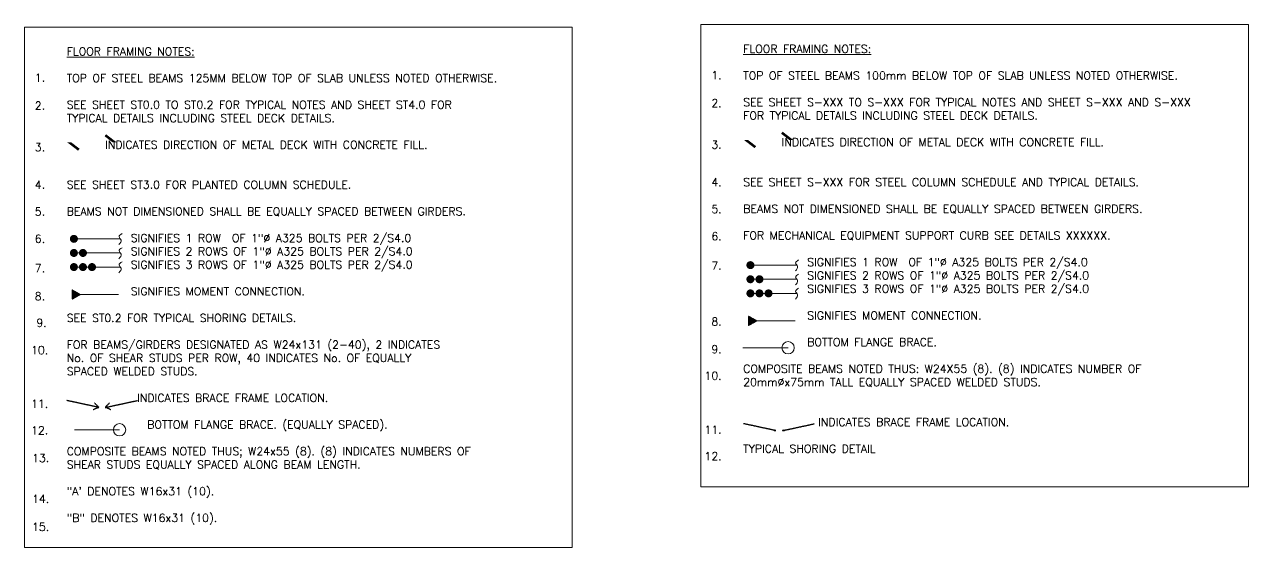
# Model space of a CAD drawing. Header units: millimetres. Extents: x -101701 to 170890, y -50253 to 85631.
# Drawn here: x 109704 to 170890, y 55527 to 81699 of the extents above; entities that cross this region are included whole.
import ezdxf
from ezdxf.enums import TextEntityAlignment as Align

# ---------------------------------------------------------------- set-up
doc = ezdxf.new("R2010")
doc.units = ezdxf.units.MM
doc.header["$MEASUREMENT"] = 0
doc.linetypes.add('HIDDEN', pattern=[0.375, 0.25, -0.125])
doc.linetypes.add('PHANTOM2', pattern=[1.25, 0.625, -0.125, 0.125, -0.125, 0.125, -0.125])
doc.layers.get('0').update_dxf_attribs({"lineweight": 0})
for name, color, linetype, lineweight in [('S-Anno-Symb', 143, 'PHANTOM2', 15), ('S-Anno-Text', 52, 'Continuous', 15), ('S-BRACE', 2, 'Continuous', 18)]:
    doc.layers.add(name, color=color, linetype=linetype, lineweight=lineweight)
doc.styles.add('1', font='simplex.shx', dxfattribs={"width": 0.85, "height": 300})
doc.styles.add('ROMANS1', font='ROMANS.shx', dxfattribs={"height": 0.09375})
doc.dimstyles.new('ESCA', dxfattribs={"dimtxt": 300, "dimasz": 1, "dimexe": 100, "dimexo": 100, "dimgap": 100, "dimtad": 1, "dimdec": 0, "dimrnd": 1, "dimdsep": 46, "dimtxsty": '1', "dimblk1": 'ESCADIM_ARW', "dimblk2": 'ESCADIM_ARW', "dimsah": 1, "dimcen": 50, "dimclrd": 256, "dimclre": 256, "dimclrt": 52, "dimadec": 0, "dimazin": 0, "dimtfac": 1, "dimtdec": 0, "dimtofl": 0, "dimtmove": 0, "dimatfit": 3, "dimldrblk": 'ESCADIM_ARW', "dimfxl": 1, "dimtolj": 1, "dimtzin": 0, "dimarcsym": 0})

# ---------------------------------------------------------------- blocks, each defined once
blk = doc.blocks.new('ESCADIM_ARW')
at = {"color": 7}
blk.add_line((-150, 0), (150, 0), dxfattribs=at)
blk.add_circle((0, 0), 75, dxfattribs=at)

msp = doc.modelspace()

# ---------------------------------------------------------------- hatches: boundary and pattern name
at = {"layer": 'S-Anno-Text'}
h = msp.add_hatch(color=1, dxfattribs=at)
h.paths.add_polyline_path([(112084.88891, 68418.23394), (112084.88891, 68185.35123), (112506.04436, 68185.35123)])
h.paths.add_polyline_path([(112084.88891, 67952.46851), (112506.04436, 68185.35123), (112084.88891, 68185.35123)])
h = msp.add_hatch(color=1, dxfattribs=at)
h.paths.add_polyline_path([(145901.98789, 67102.06951), (145901.98789, 66869.18679), (146323.14334, 66869.18679)])
h.paths.add_polyline_path([(145901.98789, 66636.30408), (146323.14334, 66869.18679), (145901.98789, 66869.18679)])

# ---------------------------------------------------------------- linework, layer by layer
at = {"layer": 'S-Anno-Symb'}
for p, q in [((112506.04436, 68185.35123, -106.73928), (112084.88891, 68418.23394, -106.73928)), ((112084.88891, 68418.23394, -106.73928), (112084.88891, 68185.35123, -106.73928)), ((112506.04436, 68185.35123, -106.73928), (112084.88891, 67952.46851, -106.73928)), ((112084.88891, 67952.46851, -106.73928), (112084.88891, 68185.35123, -106.73928)), ((146323.14334, 66869.18679, -106.7393), (145901.98789, 67102.06951, -106.7393)), ((145901.98789, 67102.06951, -106.7393), (145901.98789, 66869.18679, -106.7393)), ((146323.14334, 66869.18679, -106.7393), (145901.98789, 66636.30408, -106.7393)), ((145901.98789, 66636.30408, -106.7393), (145901.98789, 66869.18679, -106.7393))]:
    msp.add_line(p, q, dxfattribs=at)
at = {"layer": 'S-Anno-Text', "color": 1}
for p, q in [((114495.92399, 70972.12687, -106.73928), (112174.30821, 70972.12687, -106.73928)), ((114495.92399, 70265.95827, -106.73928), (112174.30821, 70265.95827, -106.73928)), ((114495.92399, 69559.78967, -106.73928), (112174.30821, 69559.78967, -106.73928)), ((148313.02297, 69655.96243, -106.7393), (145991.40718, 69655.96243, -106.7393)), ((148313.02297, 68949.79384, -106.7393), (145991.40718, 68949.79384, -106.7393)), ((112084.88891, 68418.23394, -106.73928), (112506.04436, 68185.35123, -106.73928)), ((114406.5047, 68185.35123, -106.73928), (112084.88891, 68185.35123, -106.73928)), ((148313.02297, 68243.62524, -106.7393), (145991.40718, 68243.62524, -106.7393)), ((145901.98789, 67102.06951, -106.7393), (146323.14334, 66869.18679, -106.7393)), ((148223.60367, 66869.18679, -106.7393), (145901.98789, 66869.18679, -106.7393)), ((145618.03504, 65524.48603, -106.7393), (147873.39663, 65524.48603, -106.7393)), ((112202.95675, 61418.01113, -320.21789), (114458.31834, 61418.01113, -320.21789))]:
    msp.add_line(p, q, dxfattribs=at)
at = {"layer": 'S-Anno-Text'}
for points, elevation in [([(109703.70449, 81571.00689), (137073.08875, 81571.00689), (137073.08875, 55526.55086), (109703.70449, 55526.55086)], -106.73928), ([(170890.18772, 81698.60003), (143520.80346, 81698.60003), (143520.80346, 58564.814), (170890.18772, 58564.814)], -106.7393)]:
    msp.add_lwpolyline(points, close=True, dxfattribs=dict(at, elevation=elevation))
at = {"layer": 'S-Anno-Text', "color": 2}
for points, elevation in [([(113744.95367, 76155.92243, 124.998, 124.998, 0), (114215.9418, 75793.37886, 0, 0, 0), (111949.26042, 75793.37886, 124.998, 124.998, 0), (112420.24855, 75430.83529, 124.998, 124.998, 0)], -106.73928), ([(147562.05265, 76283.51557, 124.998, 124.998, 0), (148033.04078, 75920.972, 0, 0, 0), (145766.35939, 75920.972, 124.998, 124.998, 0), (146237.34752, 75558.42842, 124.998, 124.998, 0)], -106.7393)]:
    msp.add_lwpolyline(points, format="xyseb", dxfattribs=dict(at, elevation=elevation))
at = {"layer": 'S-Anno-Text', "color": 1, "const_width": 200}
for points, elevation in [([(112074.30821, 70972.12687, 1), (112274.30821, 70972.12687, 1)], -106.73928), ([(112074.30821, 70265.95827, 1), (112274.30821, 70265.95827, 1)], -106.73928), ([(112526.47614, 70265.95827, 1), (112726.47614, 70265.95827, 1)], -106.73928), ([(112074.30821, 69559.78967, 1), (112274.30821, 69559.78967, 1)], -106.73928), ([(112526.47614, 69559.78967, 1), (112726.47614, 69559.78967, 1)], -106.73928), ([(112978.64408, 69559.78967, 1), (113178.64408, 69559.78967, 1)], -106.73928), ([(145891.40718, 69655.96243, 1), (146091.40718, 69655.96243, 1)], -106.7393), ([(145891.40718, 68949.79384, 1), (146091.40718, 68949.79384, 1)], -106.7393), ([(146343.57512, 68949.79384, 1), (146543.57512, 68949.79384, 1)], -106.7393), ([(145891.40718, 68243.62524, 1), (146091.40718, 68243.62524, 1)], -106.7393), ([(146343.57512, 68243.62524, 1), (146543.57512, 68243.62524, 1)], -106.7393), ([(146795.74305, 68243.62524, 1), (146995.74305, 68243.62524, 1)], -106.7393)]:
    msp.add_lwpolyline(points, format="xyb", close=True, dxfattribs=dict(at, elevation=elevation))
at = {"layer": 'S-Anno-Text', "color": 1}
for centre in [(147873.39663, 65524.48603, -106.7393), (114458.31834, 61418.01113, -320.21789)]:
    msp.add_circle(centre, 308.79536, dxfattribs=at)
for points in [[(114584.30496, 71231.17104, -106.73928), (114434.81953, 71077.03608, -106.73928), (114530.53813, 70911.24659, -106.73928), (114426.84253, 70685.77055, -106.73928)], [(114584.30496, 70525.00244, -106.73928), (114434.81953, 70370.86748, -106.73928), (114530.53813, 70205.07799, -106.73928), (114426.84253, 69979.60196, -106.73928)], [(114584.30496, 69818.83385, -106.73928), (114434.81953, 69664.69888, -106.73928), (114530.53813, 69498.9094, -106.73928), (114426.84253, 69273.43336, -106.73928)], [(148401.40394, 69915.0066, -106.7393), (148251.9185, 69760.87164, -106.7393), (148347.63711, 69595.08216, -106.7393), (148243.9415, 69369.60612, -106.7393)], [(148401.40394, 69208.83801, -106.7393), (148251.9185, 69054.70305, -106.7393), (148347.63711, 68888.91356, -106.7393), (148243.9415, 68663.43752, -106.7393)], [(148401.40394, 68502.66941, -106.7393), (148251.9185, 68348.53445, -106.7393), (148347.63711, 68182.74496, -106.7393), (148243.9415, 67957.26893, -106.7393)]]:
    msp.add_spline(points, degree=3, dxfattribs=at)

# ---------------------------------------------------------------- texts
at = {"layer": 'S-Anno-Text', "style": 'ROMANS1'}
for s, p in [('1.', (110734.12225, 79234.94514, -106.73928)), ('1.', (144551.22122, 79362.53828, -106.7393)), ('2.', (110734.12225, 77837.38519, -106.73928)), ('2.', (144551.22122, 77964.97832, -106.7393)), ('3.', (144551.22122, 75883.62732, -106.7393)), ('3.', (110734.12225, 75756.03419, -106.73928)), ('4.', (110734.12225, 73880.69132, -106.73928)), ('4.', (144551.22122, 74008.28446, -106.7393)), ('5.', (110734.12225, 72534.05083, -106.73928)), ('5.', (144551.22122, 72661.64397, -106.7393)), ('6.', (110734.12225, 71175.01798, -106.73928)), ('6.', (144551.22122, 71302.61112, -106.7393)), ('7.', (144551.22122, 69829.99694, -106.7393)), ('7.', (110734.12225, 69702.4038, -106.73928)), ('8.', (110734.12225, 68301.69183, -106.73928)), ('9.', (110811.81382, 66970.49952, -213.47859)), ('8.', (144551.22122, 67029.36497, -106.7393)), ('10.', (110889.5054, 65604.79735, -320.21789)), ('9.', (144551.22122, 65650.90096, -106.7393)), ('10.', (144551.22122, 64321.96995, -106.7393)), ('11.', (110889.5054, 62922.01445, -320.21789)), ('12.', (110889.5054, 61589.38988, -320.21789)), ('11.', (144551.22122, 61623.61291, -106.7393)), ('13.', (110941.34876, 60204.93006, -320.21785)), ('12.', (144551.22122, 60299.5466, -106.7393)), ('14.', (110941.34876, 58159.84316, -320.21785)), ('15.', (110941.34876, 56762.61712, -320.21785))]:
    msp.add_text(s, height=400, dxfattribs=at).set_placement(p, align=Align.TOP_RIGHT)
at = {"layer": 'S-Anno-Text', "char_height": 400, "width": 25187.5, "attachment_point": 1, "style": 'ROMANS1'}
for s, insert in [('\\A1;{\\L\\C1;FLOOR FRAMING NOTES:\\l \\P\\P}TOP OF STEEL BEAMS 125MM BELOW TOP OF SLAB UNLESS NOTED OTHERWISE.\\P\\PSEE SHEET ST0.0 TO ST0.2 FOR TYPICAL NOTES AND SHEET ST4.0 FOR \\PTYPICAL DETAILS INCLUDING STEEL DECK DETAILS. \\P\\P       INDICATES DIRECTION OF METAL DECK WITH CONCRETE FILL.\\P\\P\\PSEE SHEET ST3.0 FOR PLANTED COLUMN SCHEDULE. \\P\\PBEAMS NOT DIMENSIONED SHALL BE EQUALLY SPACED BETWEEN GIRDERS. \\P\\P^I^ISIGNIFIES 1 ROW  OF 1"%%C A325 BOLTS PER 2/S4.0\\P^I^ISIGNIFIES 2 ROWS OF 1"%%C A325 BOLTS PER 2/S4.0\\P^I^ISIGNIFIES 3 ROWS OF 1"%%C A325 BOLTS PER 2/S4.0\\P\\P^I^ISIGNIFIES MOMENT CONNECTION.\\P\\PSEE ST0.2 FOR TYPICAL SHORING DETAILS.\\P\\PFOR BEAMS/GIRDERS DESIGNATED AS W24x131 (2-40), 2 INDICATES\\PNo. OF SHEAR STUDS PER ROW, 40 INDICATES No. OF EQUALLY\\PSPACED WELDED STUDS.\\P\\P^I       INDICATES BRACE FRAME LOCATION.\\P\\P^I^I   BOTTOM FLANGE BRACE. (EQUALLY SPACED).\\P\\PCOMPOSITE BEAMS NOTED THUS; W24x55 (8). (8) INDICATES NUMBERS OF\\PSHEAR STUDS EQUALLY SPACED ALONG BEAM LENGTH.\\P\\P"A\' DENOTES W16x31 (10).\\P\\P"B" DENOTES W16x31 (10).', (111814.17886, 80548.22849, -106.73928)), ('\\A1;{\\L\\C1;FLOOR FRAMING NOTES:\\l \\P\\P}TOP OF STEEL BEAMS 100mm BELOW TOP OF SLAB UNLESS NOTED OTHERWISE.\\P\\PSEE SHEET S-XXX TO S-XXX FOR TYPICAL NOTES AND SHEET S-XXX AND S-XXX FOR TYPICAL DETAILS INCLUDING STEEL DECK DETAILS. \\P\\P       INDICATES DIRECTION OF METAL DECK WITH CONCRETE FILL.\\P\\P\\PSEE SHEET S-XXX FOR STEEL COLUMN SCHEDULE AND TYPICAL DETAILS. \\P\\PBEAMS NOT DIMENSIONED SHALL BE EQUALLY SPACED BETWEEN GIRDERS. \\P\\PFOR MECHANICAL EQUIPMENT SUPPORT CURB SEE DETAILS XXXXXX.\\P\\P^I^ISIGNIFIES 1 ROW  OF 1"%%C A325 BOLTS PER 2/S4.0\\P^I^ISIGNIFIES 2 ROWS OF 1"%%C A325 BOLTS PER 2/S4.0\\P^I^ISIGNIFIES 3 ROWS OF 1"%%C A325 BOLTS PER 2/S4.0\\P\\P^I^ISIGNIFIES MOMENT CONNECTION.\\P\\P^I^IBOTTOM FLANGE BRACE.{\\L\\C1;\\P\\P}COMPOSITE BEAMS NOTED THUS: W24X55 (8). (8) INDICATES NUMBER OF 20mm%%Cx75mm TALL EQUALLY SPACED WELDED STUDS. \\P\\P\\P^I^I  INDICATES BRACE FRAME LOCATION.\\P\\PTYPICAL SHORING DETAIL', (145631.27783, 80675.82163, -106.7393))]:
    msp.add_mtext(s, dxfattribs=dict(at, insert=insert))

# ---------------------------------------------------------------- leaders
at = {"layer": 'S-BRACE', "linetype": 'HIDDEN'}
for points, override in [([(113414.9766, 62537.69563, -320.21789), (111800.93145, 62886.09198, -320.21789)], {"dimasz": 250, "dimldrblk": 'Open90'}), ([(113743.91076, 62537.69563, -320.21789), (115357.95591, 62886.09198, -320.21789)], {"dimasz": 250, "dimldrblk": 'Open90'}), ([(147257.84988, 61375.73091, -106.7393), (145643.80473, 61724.12725, -106.7393)], {"dimasz": 100, "dimldrblk": 'Open30'}), ([(147586.78403, 61375.73091, -106.7393), (149200.82918, 61724.12725, -106.7393)], {"dimasz": 100, "dimldrblk": 'Open30'})]:
    msp.add_leader(points, dimstyle='ESCA', override=override, dxfattribs=at)

doc.saveas('drawing.dxf')
